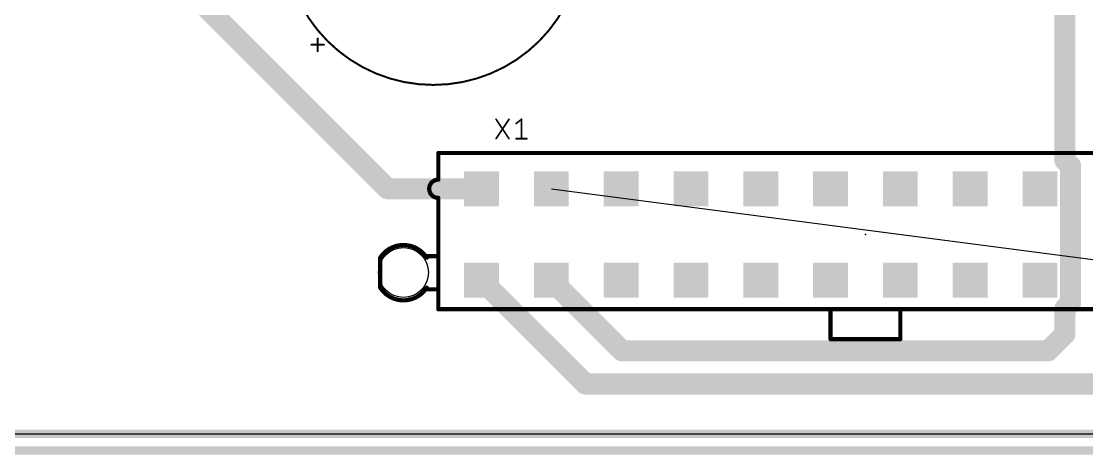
# Model space of a CAD drawing. Extents: x -92 to 260, y -27 to 208.
# Drawn here: x 8.2 to 72.3, y -1.3 to 24.8 of the extents above; entities that cross this region are included whole.
import ezdxf

# ---------------------------------------------------------------- set-up
doc = ezdxf.new("R2010")
doc.units = 0
for name, color, linetype in [('1', 12, 'CONTINUOUS'), ('16', 132, 'CONTINUOUS'), ('17', 110, 'CONTINUOUS'), ('19', 53, 'CONTINUOUS'), ('20', 31, 'CONTINUOUS'), ('21', 253, 'CONTINUOUS'), ('23', 53, 'CONTINUOUS'), ('25', 253, 'CONTINUOUS'), ('27', 253, 'CONTINUOUS'), ('51', 253, 'CONTINUOUS')]:
    doc.layers.add(name, color=color, linetype=linetype)

# ---------------------------------------------------------------- blocks, each defined once
blk = doc.blocks.new('SQUAREP')
blk.add_solid([(-0.5, -0.5), (0.5, -0.5), (-0.5, 0.5), (0.5, 0.5)])

msp = doc.modelspace()

# ---------------------------------------------------------------- linework, layer by layer
at = {"layer": '1'}
for points, const_width in [([(71, 37), (71, 23)], 1.27), ([(10, 35), (30.25, 14.75)], 1.27), ([(71, 23), (71, 20)], 1.27), ([(71, 20), (71, 16.4636)], 1.27), ([(71, 16.4636), (71.3374, 16.1261)], 1.27), ([(71.3374, 16.1261), (71.3374, 7.8739)], 1.27), ([(30.25, 14.75), (35.9, 14.75)], 1.27), ([(42.15, 3), (35.9, 9.25)], 1.27), ([(44.35, 5), (40.1, 9.25)], 1.27), ([(71.3374, 7.8739), (71, 7.5365)], 1.27), ([(71, 7.5365), (71, 6)], 1.27), ([(71, 6), (70, 5)], 1.27), ([(70, 5), (44.35, 5)], 1.27), ([(204, 3), (42.15, 3)], 1.27), ([(-1, 0), (211, 0)], 0.508)]:
    msp.add_lwpolyline(points, dxfattribs=dict(at, const_width=const_width))
at = {"layer": '1', "const_width": 0.635}
for points in [[(71.3175, 23, 1), (70.6825, 23)], [(70.6825, 23, 1), (71.3175, 23)], [(71.3175, 20, 1), (70.6825, 20)], [(70.6825, 20, 1), (71.3175, 20)], [(71.2245, 16.6881, 1), (70.7755, 16.239)], [(70.6825, 16.4636, 1), (71.3175, 16.4636)], [(71.6549, 16.1261, 1), (71.0199, 16.1261)], [(71.1129, 15.9016, 1), (71.5619, 16.3507)], [(30.25, 15.0675, 1), (30.25, 14.4325)], [(30.0255, 14.5255, 1), (30.4745, 14.9745)], [(35.9, 14.4325, 1), (35.9, 15.0675)], [(36.1245, 9.4745, 1), (35.6755, 9.0255)], [(40.3245, 9.4745, 1), (39.8755, 9.0255)], [(71.5619, 7.6493, 1), (71.1129, 8.0984)], [(71.3175, 7.5365, 1), (70.6825, 7.5365)], [(70.7755, 7.761, 1), (71.2245, 7.3119)], [(71.0199, 7.8739, 1), (71.6549, 7.8739)], [(71.2245, 5.7755, 1), (70.7755, 6.2245)], [(70.6825, 6, 1), (71.3175, 6)], [(44.35, 5.3175, 1), (44.35, 4.6825)], [(44.1255, 4.7755, 1), (44.5745, 5.2245)], [(69.7755, 5.2245, 1), (70.2245, 4.7755)], [(70, 4.6825, 1), (70, 5.3175)], [(42.15, 3.3175, 1), (42.15, 2.6825)], [(41.9255, 2.7755, 1), (42.3745, 3.2245)]]:
    msp.add_lwpolyline(points, format="xyb", dxfattribs=at)
at = {"layer": '16', "const_width": 0.508}
msp.add_lwpolyline([(-2, -1), (212, -1)], dxfattribs=at)
at = {"layer": '19'}
msp.add_line((40.1, 14.75), (82.1, 9.25), dxfattribs=at)
at = {"layer": '20'}
msp.add_line((0, 0), (210, 0), dxfattribs=at)
msp.add_circle((31.2, 9.71), 1.5, dxfattribs=at)
at = {"layer": '21'}
for points, const_width in [([(33, 21, 1), (33, 39, 1), (33, 21)], 0.12), ([(26.069, 23.789, 1), (26.009, 23.789)], 0.06), ([(25.664, 23.444, 1), (25.664, 23.384)], 0.06), ([(26.414, 23.384, 1), (26.414, 23.444)], 0.06), ([(26.009, 23.039, 1), (26.069, 23.039)], 0.06), ([(33.3635, 16.9, 1), (33.2365, 16.9)], 0.127), ([(33.3, 16.9635, 1), (33.3, 16.8365)], 0.127), ([(33.3, 15.3, 1), (33.3, 14.2)], 0.254), ([(33.3, 15.2365, 1), (33.3, 15.3635)], 0.127), ([(33.2365, 15.3, 1), (33.3635, 15.3)], 0.127), ([(33.3635, 14.2, 1), (33.2365, 14.2)], 0.127), ([(33.3, 14.1365, 1), (33.3, 14.2635)], 0.127), ([(32.6, 10.6, 0.546), (29.8, 10.6)], 0.254), ([(29.8635, 10.6, 1), (29.7365, 10.6)], 0.127), ([(29.7466, 10.6343, 1), (29.8534, 10.5657)], 0.127), ([(32.5, 10.7635, 1), (32.5, 10.6365)], 0.127), ([(32.5466, 10.5657, 1), (32.6534, 10.6343)], 0.127), ([(33.2, 10.6365, 1), (33.2, 10.7635)], 0.127), ([(29.8, 8.8, 0.546), (32.6, 8.8)], 0.254), ([(29.8534, 8.8343, 1), (29.7466, 8.7657)], 0.127), ([(29.7365, 8.8, 1), (29.8635, 8.8)], 0.127), ([(32.5, 8.7635, 1), (32.5, 8.6365)], 0.127), ([(32.6534, 8.7657, 1), (32.5466, 8.8343)], 0.127), ([(33.2, 8.6365, 1), (33.2, 8.7635)], 0.127), ([(33.3, 7.5635, 1), (33.3, 7.4365)], 0.127), ([(33.2365, 7.5, 1), (33.3635, 7.5)], 0.127)]:
    msp.add_lwpolyline(points, format="xyb", dxfattribs=dict(at, const_width=const_width))
for points, const_width in [([(26.039, 23.039), (26.039, 23.789)], 0.12), ([(25.664, 23.414), (26.414, 23.414)], 0.12), ([(33.3, 15.3), (33.3, 16.9)], 0.254), ([(33.3, 16.9), (84.7, 16.9)], 0.254), ([(33.3, 7.5), (33.3, 14.2)], 0.254), ([(29.8, 10.6), (29.8, 8.8)], 0.254), ([(32.5, 10.7), (33.2, 10.7)], 0.254), ([(32.5, 8.7), (33.2, 8.7)], 0.254), ([(84.7, 7.5), (33.3, 7.5)], 0.254)]:
    msp.add_lwpolyline(points, dxfattribs=dict(at, const_width=const_width))
at = {"layer": '23'}
msp.add_point((59, 12), dxfattribs=at)
at = {"layer": '25', "const_width": 0.0508}
for points in [[(36.7933, 18.9483, 1), (36.751, 18.9201)], [(37.5722, 18.9201, 1), (37.53, 18.9483)], [(37.9642, 18.6944, 1), (37.996, 18.6547)], [(38.33, 18.9342, 1), (38.2792, 18.9342)], [(38.3205, 18.9144, 1), (38.2888, 18.954)], [(36.751, 17.7799, 1), (36.7933, 17.7517)], [(37.53, 17.7517, 1), (37.5722, 17.7799)], [(37.9801, 17.7912, 1), (37.9801, 17.7404)], [(38.2792, 17.7658, 1), (38.33, 17.7658)], [(38.6292, 17.7404, 1), (38.6292, 17.7912)]]:
    msp.add_lwpolyline(points, format="xyb", dxfattribs=at)
at = {"layer": '25', "const_width": 0.1016}
for points in [[(36.7722, 17.7658), (37.5511, 18.9342)], [(36.7722, 18.9342), (37.5511, 17.7658)], [(37.9801, 18.6746), (38.3046, 18.9342)], [(38.3046, 18.9342), (38.3046, 17.7658)], [(37.9801, 17.7658), (38.6292, 17.7658)]]:
    msp.add_lwpolyline(points, dxfattribs=at)
at = {"layer": '27', "const_width": 0.254}
for points in [[(56.9, 5.7), (56.9, 7.4)], [(61.1, 5.7), (61.1, 7.4)], [(61.1, 5.7), (56.9, 5.7)]]:
    msp.add_lwpolyline(points, dxfattribs=at)
at = {"layer": '27', "const_width": 0.127}
for points in [[(56.9635, 7.4, 1), (56.8365, 7.4)], [(61.1635, 7.4, 1), (61.0365, 7.4)], [(56.9, 5.7635, 1), (56.9, 5.6365)], [(61.1, 5.6365, 1), (61.1, 5.7635)], [(56.8365, 5.7, 1), (56.9635, 5.7)], [(61.0365, 5.7, 1), (61.1635, 5.7)]]:
    msp.add_lwpolyline(points, format="xyb", dxfattribs=at)
at = {"layer": '51', "const_width": 0.12}
msp.add_lwpolyline([(33, 21, 1), (33, 39, 1), (33, 21)], format="xyb", dxfattribs=at)

# ---------------------------------------------------------------- block references
at = {"layer": '17', "xscale": 2.1, "yscale": 2.1, "rotation": 180}
for p in [(35.9, 14.75), (35.9, 14.75), (40.1, 14.75), (40.1, 14.75), (44.3, 14.75), (44.3, 14.75), (48.5, 14.75), (48.5, 14.75), (52.7, 14.75), (52.7, 14.75), (56.9, 14.75), (56.9, 14.75), (61.1, 14.75), (61.1, 14.75), (65.3, 14.75), (65.3, 14.75), (69.5, 14.75), (69.5, 14.75), (35.9, 9.25), (35.9, 9.25), (40.1, 9.25), (40.1, 9.25), (44.3, 9.25), (44.3, 9.25), (48.5, 9.25), (48.5, 9.25), (52.7, 9.25), (52.7, 9.25), (56.9, 9.25), (56.9, 9.25), (61.1, 9.25), (61.1, 9.25), (65.3, 9.25), (65.3, 9.25), (69.5, 9.25), (69.5, 9.25)]:
    msp.add_blockref('SQUAREP', p, dxfattribs=at)

doc.saveas('drawing.dxf')
